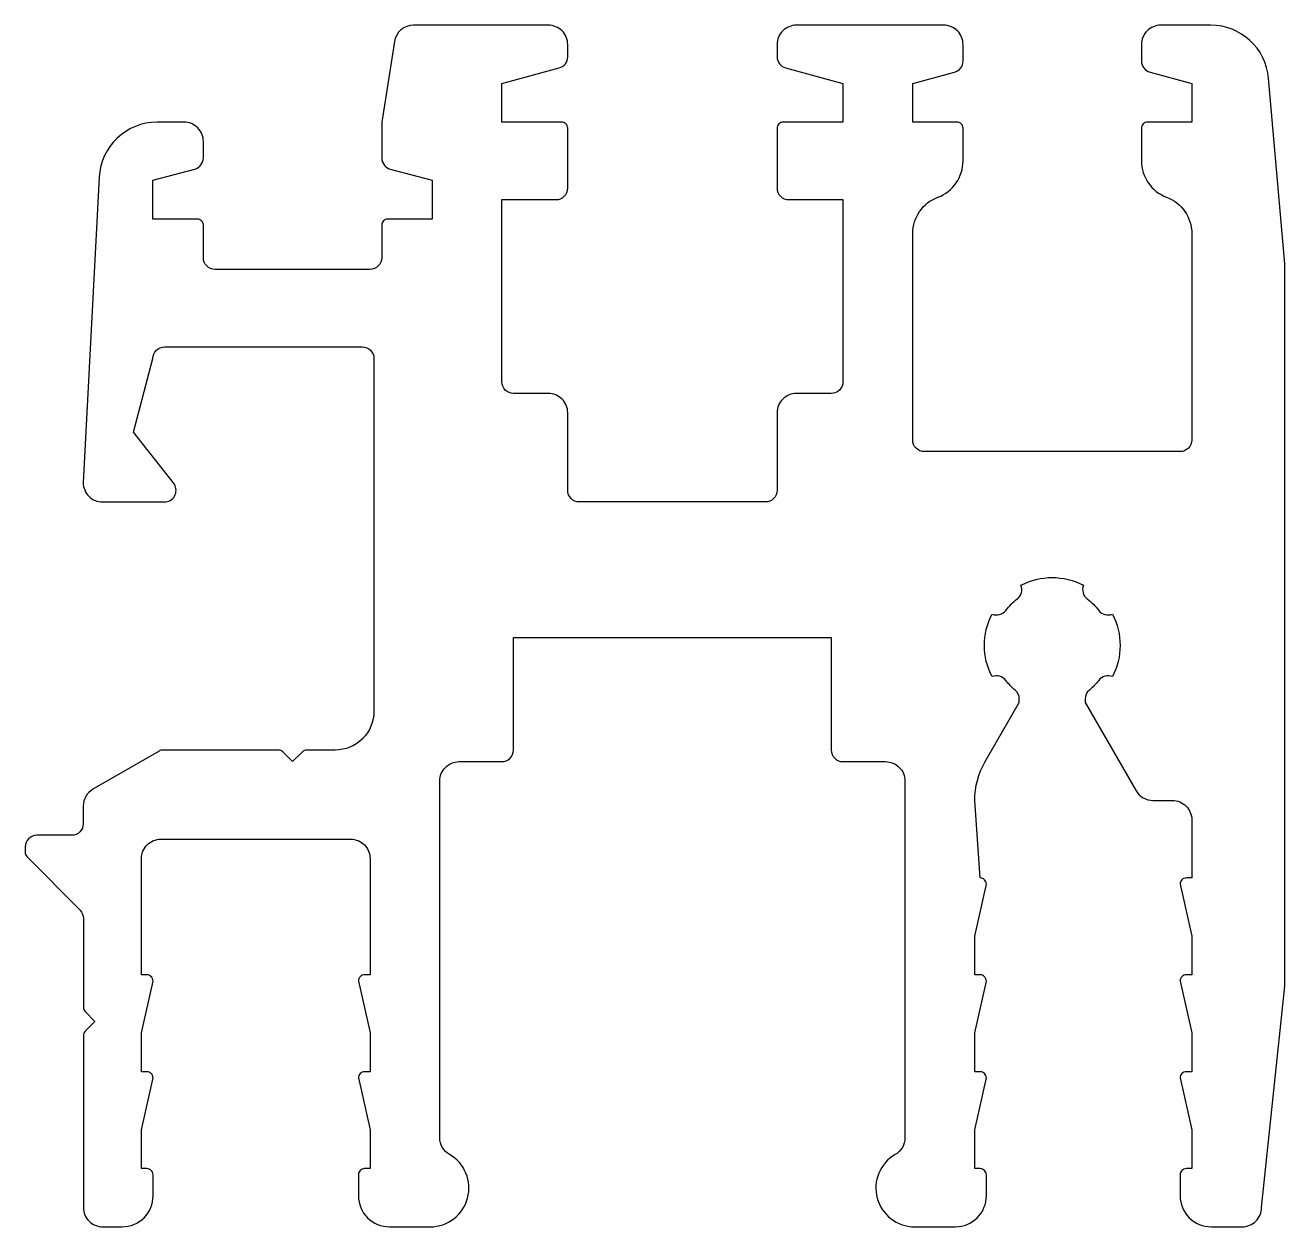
# Model space of a CAD drawing. Extents: x 141.3 to 173.8, y 195.1 to 226.1.
import ezdxf

# ---------------------------------------------------------------- set-up
doc = ezdxf.new("R2010")
doc.units = 0
doc.header["$LTSCALE"] = 15
doc.layers.get('0').update_dxf_attribs({"linetype": 'CONTINUOUS'})

msp = doc.modelspace()

# ---------------------------------------------------------------- linework, layer by layer
at = {"color": 0, "linetype": 'BYBLOCK'}
msp.add_lwpolyline([(166.059, 195.874), (166.059, 196.414, 0.414214), (165.899, 196.574), (165.759, 196.574), (165.759, 197.574), (166.059, 198.914, 0.414214), (165.899, 199.074), (165.759, 199.074), (165.759, 200.074), (166.059, 201.414, 0.414214), (165.899, 201.574), (165.759, 201.574), (165.759, 202.574), (166.059, 203.914, 0.414214), (165.899, 204.074), (165.759, 206.074, -0.131652), (166.027, 207.074), (166.909, 208.602), (166.909, 208.689, 0.223027), (166.801, 208.92, -0.057986), (166.561, 209.171, 0.342666), (166.206, 209.267, -0.244292), (166.206, 210.881, 0.342666), (166.561, 210.977, -0.069783), (166.856, 211.272, 0.342666), (166.952, 211.627, -0.244292), (168.566, 211.627, 0.342666), (168.662, 211.272, -0.069783), (168.957, 210.977, 0.342666), (169.312, 210.881, -0.244292), (169.312, 209.267, 0.342666), (168.957, 209.171, -0.057986), (168.717, 208.92, 0.223027), (168.609, 208.689), (168.609, 208.602), (169.924, 206.324, 0.267949), (170.357, 206.074), (170.859, 206.074, -0.414214), (171.359, 205.574), (171.359, 204.074), (171.219, 204.074, 0.414214), (171.059, 203.914), (171.359, 202.574), (171.359, 201.574), (171.219, 201.574, 0.414214), (171.059, 201.414), (171.359, 200.074), (171.359, 199.074), (171.219, 199.074, 0.414214), (171.059, 198.914), (171.359, 197.574), (171.359, 196.574), (171.219, 196.574, 0.414214), (171.059, 196.414), (171.059, 195.874, 0.414214), (171.859, 195.074), (172.659, 195.074, 0.414214), (173.159, 195.574), (173.759, 201.283), (173.759, 219.917), (173.34, 224.705, 0.388879), (171.846, 226.074), (170.559, 226.074, 0.414214), (170.059, 225.574), (170.059, 225.153, 0.339454), (170.281, 224.863), (171.359, 224.574), (171.359, 223.574), (170.219, 223.574, 0.414214), (170.059, 223.414), (170.059, 222.574, 0.312963), (170.709, 221.637, -0.312963), (171.359, 220.701), (171.359, 215.374, -0.414214), (171.059, 215.074), (164.459, 215.074, -0.414214), (164.159, 215.374), (164.159, 220.701, -0.312963), (164.809, 221.637, 0.312963), (165.459, 222.574), (165.459, 223.414, 0.414214), (165.299, 223.574), (164.159, 223.574), (164.159, 224.574), (165.237, 224.863, 0.339454), (165.459, 225.153), (165.459, 225.574, 0.414214), (164.959, 226.074), (161.159, 226.074, 0.414214), (160.659, 225.574), (160.659, 225.26, 0.339454), (160.881, 224.97), (162.359, 224.574), (162.359, 223.574), (160.819, 223.574, 0.414214), (160.659, 223.414), (160.659, 221.874, 0.414214), (160.959, 221.574), (162.359, 221.574), (162.359, 216.874, -0.414214), (162.059, 216.574), (161.159, 216.574, 0.414214), (160.659, 216.074), (160.659, 214.074, -0.414214), (160.359, 213.774), (155.559, 213.774, -0.414214), (155.259, 214.074), (155.259, 216.074, 0.414214), (154.759, 216.574), (153.859, 216.574, -0.414214), (153.559, 216.874), (153.559, 221.574), (154.959, 221.574, 0.414214), (155.259, 221.874), (155.259, 223.414, 0.414214), (155.099, 223.574), (153.559, 223.574), (153.559, 224.574), (155.037, 224.97, 0.339454), (155.259, 225.26), (155.259, 225.574, 0.414214), (154.759, 226.074), (151.282, 226.074, 0.368919), (150.788, 225.652), (150.459, 223.574), (150.459, 222.653, 0.339454), (150.681, 222.363), (151.759, 222.074), (151.759, 221.074), (150.619, 221.074, 0.414214), (150.459, 220.914), (150.459, 220.074, -0.414214), (150.159, 219.774), (146.159, 219.774, -0.414214), (145.859, 220.074), (145.859, 220.914, 0.414214), (145.699, 221.074), (144.559, 221.074), (144.559, 222.074), (145.637, 222.363, 0.339454), (145.859, 222.653), (145.859, 223.074, 0.414214), (145.359, 223.574), (144.67, 223.574, 0.39896), (143.172, 222.153), (142.759, 214.274, 0.414214), (143.259, 213.774), (144.854, 213.774, 0.585697), (145.11, 214.23), (144.059, 215.574), (144.559, 217.474, -0.414214), (144.859, 217.774), (149.959, 217.774, -0.414214), (150.259, 217.474), (150.259, 208.374, -0.414214), (149.259, 207.374), (148.525, 207.374, 0.198912), (148.412, 207.327), (148.159, 207.074), (147.906, 207.327, 0.198912), (147.793, 207.374), (144.816, 207.374, 0.131652), (144.716, 207.347), (143.009, 206.362, 0.267949), (142.759, 205.929), (142.759, 205.474, -0.414214), (142.459, 205.174), (141.562, 205.174, 0.414214), (141.262, 204.874), (141.262, 204.74, 0.196974), (141.308, 204.627), (142.676, 203.239, -0.196974), (142.762, 203.028), (142.762, 200.74, 0.198912), (142.809, 200.627), (143.062, 200.374), (142.809, 200.121, 0.198912), (142.762, 200.008), (142.762, 195.574, 0.414214), (143.262, 195.074), (143.762, 195.074, 0.414214), (144.562, 195.874), (144.562, 196.414, 0.414214), (144.402, 196.574), (144.262, 196.574), (144.262, 197.574), (144.562, 198.914, 0.414214), (144.402, 199.074), (144.262, 199.074), (144.262, 200.074), (144.562, 201.414, 0.414214), (144.402, 201.574), (144.262, 201.574), (144.262, 204.574, -0.414214), (144.762, 205.074), (149.659, 205.074, -0.414214), (150.159, 204.574), (150.159, 201.574), (150.019, 201.574, 0.414214), (149.859, 201.414), (150.159, 200.074), (150.159, 199.074), (150.019, 199.074, 0.414214), (149.859, 198.914), (150.159, 197.574), (150.159, 196.574), (150.019, 196.574, 0.414214), (149.859, 196.414), (149.859, 195.874, 0.414214), (150.659, 195.074), (151.709, 195.074, 0.767327), (152.209, 196.94, -0.267949), (151.959, 197.373), (151.959, 206.574, -0.414214), (152.459, 207.074), (153.559, 207.074, 0.414214), (153.859, 207.374), (153.859, 210.274), (162.059, 210.274), (162.059, 207.374, 0.414214), (162.359, 207.074), (163.459, 207.074, -0.414214), (163.959, 206.574), (163.959, 197.373, -0.267949), (163.709, 196.94), (163.709, 196.94, 0.767327), (164.209, 195.074), (165.259, 195.074, 0.414214)], format="xyb", close=True, dxfattribs=at)

doc.saveas('drawing.dxf')
